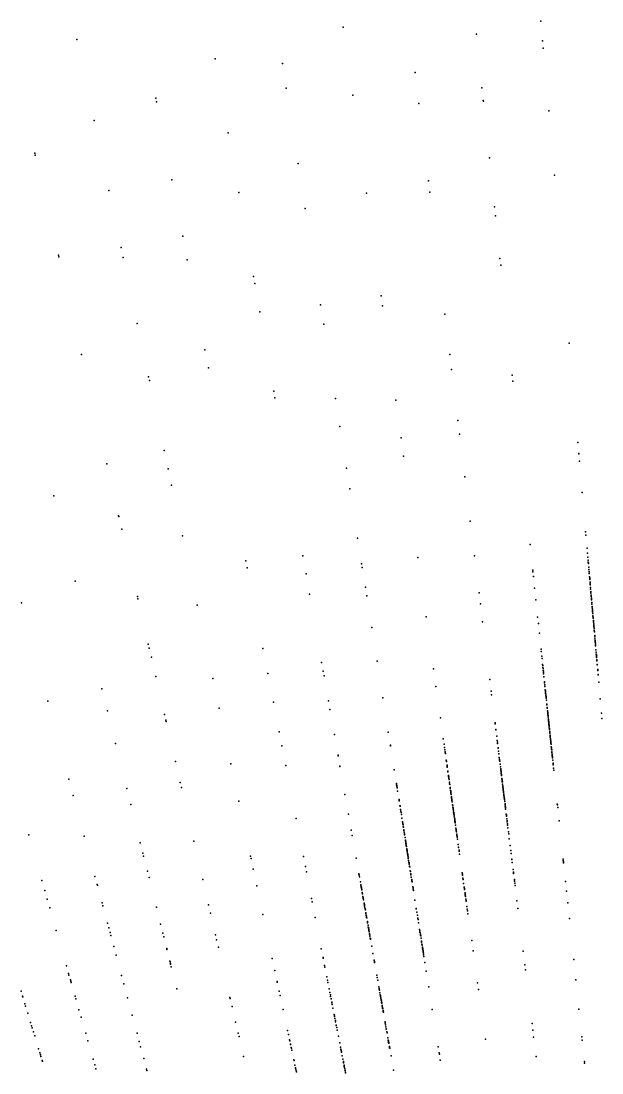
# Model space of a CAD drawing. Header units: metres. Extents: x -4327 to 4266, y -3886 to 3992.
# Drawn here: x -97.4 to -30.6, y 309.2 to 430.2 of the extents above; entities that cross this region are included whole.
import ezdxf

# ---------------------------------------------------------------- set-up
doc = ezdxf.new("R2010")
doc.units = ezdxf.units.M

msp = doc.modelspace()

# ---------------------------------------------------------------- linework, layer by layer
for p in [(-37.64, 430.2, 2084.74), (-60.36, 429.48, 2087.93), (-45.06, 428.7, 2104.05), (-90.99, 428.08, 2101.16), (-37.44, 427.94, 2085.21), (-37.36, 427.06, -126.6), (-75.09, 425.86, 2093.3), (-67.36, 425.31, 2101.84), (-52.1, 424.29, 2080.79), (-66.91, 422.47, 2082.02), (-44.41, 422.5, 2085.16), (-81.89, 421.31, 2089.12), (-59.26, 421.68, 2095.93), (-81.82, 420.91, 2087.16), (-51.66, 420.73, 2098.11), (-44.26, 421.07, 2089.79), (-44.25, 420.97, 2095.17), (-89.01, 418.75, 2089.6), (-36.73, 419.86, 2086.1), (-73.59, 417.35, 2091.75), (-95.81, 415.01, 2096.42), (-95.76, 414.76, 2089.33), (-43.56, 414.48, 2086.28), (-65.54, 413.82, 2091.45), (-80.07, 411.92, 2088.77), (-50.57, 411.83, 2100.92), (-36.09, 412.47, 2096.5), (-87.29, 410.69, 2095.86), (-72.38, 410.46, 2092.39), (-57.68, 410.38, 2092.35), (-50.4, 410.51, 2088.19), (-64.72, 408.62, 2094.79), (-42.97, 408.82, 2087.41), (-42.86, 407.78, 2076.15), (-78.81, 405.46, 2097.47), (-93.1, 403.27, 2089.66), (-93.06, 403.08, 2100.65), (-85.9, 404.15, 2092.09), (-85.66, 402.99, 2092.07), (-78.29, 402.74, 2095.46), (-42.34, 402.87, 2093.16), (-42.26, 402.11, 2095.35), (-70.67, 400.81, 2096.87), (-70.53, 400.01, 2098.81), (-56.02, 398.6, 2098.24), (-62.96, 397.54, -58.69), (-55.85, 397.42, 2098.21), (-69.96, 396.74, 2093.85), (-48.68, 396.47, 2088.39), (-84.05, 395.4, 2094.85), (-62.61, 395.32, 2092.57), (-76.27, 392.39, 2083.75), (-34.4, 393.15, 2088.03), (-90.46, 391.83, 2096.28), (-48.11, 391.82, 2094.88), (-75.87, 390.3, 2084.93), (-47.9, 390.1, 2098.26), (-82.74, 389.28, 2086.89), (-82.65, 388.83, 2096.9), (-40.93, 389.45, 2084.28), (-40.86, 388.77, 2086.95), (-68.34, 387.6, 2094.85), (-68.21, 386.85, 2084.56), (-61.26, 386.79, 2097), (-54.33, 386.58, 2096.72), (-47.18, 384.23, 2104.7), (-60.75, 383.54, 2098.37), (-46.99, 382.67, 2089.73), (-53.72, 382.24, 2092.19), (-33.39, 381.7, -136.51), (-80.94, 380.81, 2084.71), (-53.42, 380.14, 2099.95), (-33.28, 380.43, -134.88), (-33.28, 380.41, -134.17), (-87.55, 379.24, 2109.65), (-33.21, 379.55, -138.08), (-80.49, 378.69, -133.43), (-59.99, 378.75, 2097.74), (-46.38, 377.76, 2094.96), (-80.09, 376.81, 2088.01), (-59.62, 376.4, 2084.7), (-93.64, 375.59, 2098.09), (-32.89, 375.96, 2096.81), (-86.18, 373.29, 2095.77), (-86.16, 373.2, -137.64), (-85.82, 371.74, 2093.52), (-45.76, 372.66, 2092.58), (-78.85, 370.96, 2100.54), (-58.71, 370.69, 2085.24), (-32.5, 371.43, -96.97), (-32.46, 371.07, 2109.11), (-38.89, 369.99, -128.21), (-32.33, 369.57, -30.72), (-71.55, 368.08, 2096.48), (-65.01, 368.67, 2099.64), (-51.79, 368.5, 2087.09), (-45.27, 368.67, -129.14), (-32.28, 368.97, -25.39), (-32.24, 368.53, -61.39), (-32.21, 368.18, -17.45), (-32.19, 367.93, -46.47), (-32.19, 367.91, -17.84), (-71.4, 367.31, 2098.65), (-58.25, 367.76, -126.51), (-58.18, 367.32, -127.04), (-38.58, 367.04, -129.9), (-38.56, 366.83, -61.83), (-32.18, 367.83, -19.45), (-32.18, 367.78, 2090.4), (-32.14, 367.36, -47.02), (-32.12, 367.1, -50.87), (-32.1, 366.88, -48.79), (-32.09, 366.84, -33.33), (-91.19, 365.75, 2094.35), (-64.64, 366.59, 2101.03), (-38.5, 366.28, -128.28), (-32.08, 366.64, -40.41), (-32.04, 366.27, -36.72), (-32.04, 366.25, -51.57), (-32.03, 366.14, -18.36), (-32.02, 366.03, -97.92), (-32.02, 365.95, -97.25), (-31.99, 365.65, -29.79), (-31.98, 365.54, -45.56), (-64.23, 364.28, -127.48), (-57.82, 365.07, 2086.26), (-44.75, 364.42, 2092.28), (-38.36, 364.94, -38.87), (-31.97, 365.39, -46.76), (-31.96, 365.32, -49.19), (-31.94, 365.04, -59.58), (-31.92, 364.84, -13.89), (-31.92, 364.83, -14.29), (-31.92, 364.83, -50.96), (-31.9, 364.57, -78.31), (-31.89, 364.56, -96.67), (-31.89, 364.55, -65.45), (-31.88, 364.36, -81.61), (-97.33, 363.26, 2096.03), (-84.03, 363.99, 2088.61), (-83.97, 363.73, 2100.33), (-57.66, 364.07, -130.42), (-44.59, 363.16, 2091.74), (-44.59, 363.14, -132.15), (-38.22, 363.63, -127.57), (-31.86, 364.16, -97.2), (-31.85, 364.05, -15.06), (-31.85, 364, 36.89), (-31.83, 363.8, -68.2), (-31.82, 363.7, -85.65), (-31.81, 363.64, 32.84), (-31.81, 363.61, -82.7), (-31.78, 363.3, -100.39), (-31.77, 363.15, -101.85), (-31.77, 363.1, -70.54), (-77.16, 363, 2088.03), (-31.74, 362.84, -101.12), (-31.73, 362.68, 26.16), (-31.72, 362.55, -87.27), (-31.71, 362.4, -132.74), (-31.7, 362.34, -54.26), (-31.69, 362.25, -54.85), (-31.67, 362.03, -59.49), (-50.82, 361.64, -130.33), (-44.34, 361.09, -130.51), (-38.01, 361.62, -41.73), (-37.93, 360.88, -56.56), (-31.65, 361.79, -83.95), (-31.65, 361.75, -65.56), (-31.65, 361.73, -16.75), (-31.64, 361.63, -67.59), (-31.63, 361.52, -61.03), (-31.6, 361.24, -78.42), (-31.6, 361.2, -68.53), (-31.6, 361.16, 29.63), (-31.59, 361.04, -62.38), (-31.59, 361.03, -15.72), (-31.57, 360.85, 33.18), (-31.57, 360.84, -64.99), (-31.57, 360.81, -47.18), (-31.57, 360.8, -63.76), (-31.55, 360.65, -79.95), (-57.09, 360.43, -131.81), (-37.81, 359.76, -131.78), (-31.55, 360.61, 2.86), (-31.55, 360.6, -4.24), (-31.54, 360.5, -51.36), (-31.53, 360.36, 3.45), (-31.51, 360.12, -82.32), (-31.51, 360.11, 3.25), (-31.5, 360.04, 2093.03), (-31.5, 360.03, -82.71), (-31.49, 359.94, -83.11), (-31.45, 359.52, -83.84), (-31.45, 359.45, -132.11), (-82.77, 358.52, 2090.11), (-31.44, 359.36, -3.05), (-31.42, 359.14, 32.83), (-31.4, 358.93, -11.89), (-31.4, 358.87, 2.26), (-31.4, 358.87, 2.65), (-31.39, 358.8, 20.35), (-31.39, 358.74, 16.81), (-31.38, 358.62, 2.45), (-31.36, 358.44, -11.68), (-31.36, 358.42, 12.47), (-31.35, 358.39, -64.55), (-31.35, 358.31, 24.26), (-82.66, 358.04, 2094), (-69.59, 358.01, 2091.69), (-37.62, 357.94, -41.11), (-37.59, 357.66, -56.26), (-37.54, 357.13, -57.98), (-31.31, 357.87, 3.04), (-31.29, 357.59, -72.72), (-31.27, 357.38, 13.41), (-31.26, 357.31, 7.34), (-31.25, 357.24, -10.27), (-31.25, 357.23, 17.13), (-31.25, 357.2, -11.44), (-31.24, 357.08, 20.06), (-82.42, 357, 2081.24), (-62.85, 356.41, 2089.13), (-56.48, 356.57, 2083.96), (-37.51, 356.85, -25.98), (-37.44, 356.19, -133.57), (-37.42, 356.05, -22.98), (-37.4, 355.84, -49.79), (-31.23, 356.96, 22.01), (-31.21, 356.72, 11.04), (-31.2, 356.61, 14.16), (-31.2, 356.6, 5.17), (-31.16, 356.16, 26.47), (-31.16, 356.13, 19.03), (-81.92, 354.81, 2088.49), (-69.03, 355.14, 2088.39), (-62.67, 355.42, 2090.07), (-62.57, 354.86, -131.26), (-49.99, 355.67, 2086.82), (-37.39, 355.71, -20.41), (-37.36, 355.5, -61.72), (-37.35, 355.4, -41.41), (-37.34, 355.25, -130.35), (-37.32, 355.09, -41.96), (-37.29, 354.77, -69.85), (-37.29, 354.76, -46.66), (-31.11, 355.59, 23.88), (-31.1, 355.49, 16.85), (-31.06, 355.03, -131.15), (-31.06, 354.98, 10.79), (-88.11, 353.39, 2082.14), (-75.37, 354.57, 2085.73), (-49.7, 353.63, -132.08), (-43.52, 354.46, -129.87), (-37.23, 354.19, -45.21), (-37.23, 354.17, -50.94), (-37.21, 354.08, -74.56), (-37.19, 353.85, -54.86), (-37.17, 353.64, -47.51), (-30.98, 354.15, 2085.92), (-55.8, 352.32, -131.71), (-43.35, 353.09, 2094.25), (-43.31, 352.7, -52.81), (-37.13, 353.26, -53.78), (-37.13, 353.23, -61.73), (-37.12, 353.22, -60.33), (-37.11, 353.06, -89.03), (-37.1, 352.99, -30.57), (-37.09, 352.85, -77.94), (-37.08, 352.76, 38.16), (-37.06, 352.57, -90.96), (-37.05, 352.52, -78.28), (-37.04, 352.41, -72.8), (-37.03, 352.29, -23.31), (-30.82, 352.22, -130.11), (-94.31, 351.96, 2096.57), (-74.64, 351.15, -130.55), (-68.39, 351.83, -129.24), (-62.07, 352.01, 2090.41), (-61.89, 351.01, -132.49), (-37, 352.08, -92.89), (-36.95, 351.6, -82.33), (-36.95, 351.56, -106.71), (-36.95, 351.52, -30.24), (-36.92, 351.22, -95.14), (-36.91, 351.21, -107.02), (-36.91, 351.2, -112.09), (-36.91, 351.19, 33.9), (-36.91, 351.15, -100.1), (-87.47, 350.83, 2087.16), (-80.9, 350.42, 2089.53), (-80.75, 349.76, 2092.43), (-49.19, 350.03, -131.83), (-36.88, 350.86, -84.39), (-36.88, 350.86, -71.68), (-36.86, 350.67, -75.05), (-36.85, 350.58, -92.71), (-36.85, 350.56, -108.29), (-36.84, 350.55, -86.76), (-36.83, 350.4, -95.33), (-36.82, 350.35, -75.38), (-36.82, 350.3, -80.21), (-36.81, 350.24, -81.61), (-36.79, 350.05, -4.13), (-36.79, 350.02, -65.53), (-36.77, 349.85, -108.91), (-36.77, 349.84, -106.39), (-36.77, 349.81, -65.29), (-30.67, 350.58, -135.2), (-30.62, 349.97, -135.4), (-80.72, 349.62, -129.6), (-42.91, 349.46, -21.63), (-42.89, 349.33, -69.51), (-42.81, 348.68, -17.74), (-42.81, 348.67, -51.23), (-36.75, 349.69, -77.25), (-36.75, 349.66, -112.02), (-36.74, 349.58, -91.62), (-36.74, 349.53, -66.82), (-36.73, 349.48, -85.89), (-36.72, 349.36, -12.17), (-36.71, 349.27, 6.03), (-36.71, 349.24, -15.43), (-36.71, 349.24, -99.55), (-36.7, 349.2, -16.19), (-36.7, 349.19, 9.86), (-36.69, 349.07, 1.44), (-36.67, 348.9, -85.14), (-36.67, 348.87, -11.96), (-36.66, 348.8, 19.24), (-36.66, 348.78, 19.63), (-36.66, 348.77, -94.69), (-36.65, 348.71, 9.28), (-36.64, 348.64, -73.82), (-67.73, 348.43, -129.96), (-61.38, 348.11, -129.64), (-55.18, 348.37, 2090.2), (-48.86, 347.63, -133.99), (-42.72, 347.94, -68.84), (-42.66, 347.41, -18.44), (-36.62, 348.44, -74.77), (-36.62, 348.43, -72.38), (-36.61, 348.34, -101.78), (-36.61, 348.32, -13.47), (-36.61, 348.29, -112.21), (-36.61, 348.28, 6.21), (-36.58, 348.05, 4.68), (-36.58, 348.04, -91.63), (-36.57, 347.97, 20.73), (-36.57, 347.96, 36.29), (-36.56, 347.84, -103.5), (-36.56, 347.8, -97.29), (-36.54, 347.61, -12.49), (-36.53, 347.59, 32.4), (-36.53, 347.59, 0.29), (-36.53, 347.53, -100.1), (-36.51, 347.38, -12.1), (-36.51, 347.37, -12.29), (-86.54, 347.1, 2098.98), (-67.41, 346.82, 2086.8), (-54.94, 346.89, -23.5), (-54.93, 346.8, -130.95), (-48.77, 347.02, 2090.58), (-48.71, 346.61, -29.37), (-48.68, 346.34, -18.81), (-48.64, 346.12, -131.66), (-42.64, 347.24, -132.22), (-42.64, 347.24, -10.4), (-42.62, 347.1, -5.25), (-42.55, 346.57, -50.14), (-42.55, 346.56, -27.58), (-42.51, 346.21, -96.84), (-42.51, 346.19, -17.99), (-36.5, 347.23, 8.48), (-36.5, 347.23, 8.48), (-36.49, 347.13, -17.82), (-36.48, 347.08, -2), (-36.47, 347.01, -24.11), (-36.47, 346.99, -8.09), (-36.47, 346.99, -8.47), (-36.44, 346.7, -9.79), (-36.44, 346.69, 2093.68), (-36.43, 346.6, 18.55), (-36.43, 346.56, 13.98), (-36.41, 346.38, -12.26), (-36.4, 346.34, 18.73), (-36.38, 346.13, 12.06), (-79.66, 345.03, 2084.64), (-60.96, 345.74, -131.81), (-60.95, 345.66, 2086.94), (-48.64, 346.09, -35.1), (-48.64, 346.07, -19.18), (-48.62, 345.92, -17.26), (-48.51, 345.15, -29.06), (-48.5, 345.06, -32.88), (-48.49, 345.01, -69.4), (-42.47, 345.91, -89.22), (-42.42, 345.48, 38.99), (-42.42, 345.44, -41.48), (-42.39, 345.24, -67.12), (-42.39, 345.2, -17.75), (-42.38, 345.17, -132.08), (-42.37, 345.04, 42.78), (-36.38, 346.11, 12.63), (-36.37, 346.03, 6.74), (-36.35, 345.85, 34.92), (-36.35, 345.84, 0.09), (-36.34, 345.76, 7.68), (-36.34, 345.76, -7.68), (-36.33, 345.62, 18.12), (-36.32, 345.55, -5.59), (-36.31, 345.43, 21.53), (-36.28, 345.18, 21.51), (-73.28, 344.74, -131.01), (-66.97, 344.54, 2086.94), (-60.74, 344.48, -133.07), (-60.74, 344.45, 2086.64), (-54.5, 344.07, -134.71), (-48.43, 344.58, -13.96), (-48.42, 344.52, 2089.48), (-48.41, 344.42, -64.56), (-48.4, 344.38, -18.32), (-48.4, 344.36, -131.42), (-48.33, 343.9, -66.03), (-48.32, 343.84, -35.25), (-42.33, 344.72, -100.31), (-42.28, 344.38, -77.42), (-42.26, 344.18, -32.15), (-42.25, 344.11, -75.18), (-42.25, 344.1, -105.06), (-42.24, 344.03, -28.13), (-42.24, 344, -31.37), (-42.22, 343.89, -103.14), (-42.21, 343.81, 42.63), (-42.21, 343.79, -30.97), (-42.21, 343.78, -103.52), (-36.24, 344.81, 5.01), (-36.23, 344.75, 24.33), (-36.23, 344.7, 21.29), (-36.23, 344.68, 28.51), (-36.23, 344.66, 21.86), (-36.22, 344.64, 22.24), (-36.18, 344.24, 33.42), (-36.18, 344.23, 33.61), (-36.16, 344.03, 33.02), (-91.9, 342.97, 2090.31), (-79.1, 342.61, -129.61), (-54.25, 342.5, -29.29), (-48.26, 343.4, -34.63), (-48.26, 343.37, -32.34), (-48.25, 343.31, -6.9), (-48.25, 343.29, -38.06), (-48.24, 343.25, -101.75), (-48.23, 343.21, -48.81), (-48.21, 343.06, -62.35), (-48.2, 342.95, -17.3), (-48.16, 342.65, -95.66), (-42.2, 343.65, -57.65), (-42.18, 343.51, -105.29), (-42.18, 343.49, -95.47), (-42.17, 343.46, -74.64), (-42.17, 343.41, -89.98), (-42.17, 343.41, -88.98), (-42.12, 343.05, 9.33), (-42.12, 343.03, -88.48), (-42.1, 342.91, -2.92), (-42.09, 342.79, -70.56), (-42.09, 342.76, 2088.14), (-42.08, 342.74, -94.45), (-42.08, 342.68, -71.12), (-42.07, 342.67, -2.17), (-85.25, 341.91, 2102.17), (-78.96, 342.02, -129.82), (-54.22, 342.32, -40.93), (-54.21, 342.28, -41.3), (-54.21, 342.26, -50.92), (-54.2, 342.18, -23.56), (-54.17, 342.03, -36.87), (-54.17, 341.99, -39.55), (-54.11, 341.61, -56.81), (-48.13, 342.45, -93.57), (-48.12, 342.37, -51.19), (-48.07, 342.01, -50.17), (-48.05, 341.89, -1.6), (-48.02, 341.66, -72.25), (-48.01, 341.63, -41.69), (-48, 341.53, -44.54), (-47.99, 341.43, -63.03), (-47.98, 341.38, -94.69), (-42.04, 342.4, -86.91), (-42.02, 342.23, -109.44), (-42.02, 342.2, -82.47), (-42.02, 342.19, -84.66), (-42.01, 342.13, -14.39), (-42, 342.07, -78.67), (-42, 342.07, -98.72), (-41.99, 341.96, -97.27), (-41.98, 341.89, -47.74), (-41.98, 341.87, -87.98), (-41.96, 341.75, -28.52), (-41.96, 341.74, -70.74), (-41.96, 341.72, -85.54), (-41.94, 341.56, -75.21), (-41.93, 341.48, -31.71), (-41.92, 341.44, -101.8), (-91.4, 341.12, -129.08), (-84.79, 340.08, 2083.98), (-72.36, 340.45, -134.81), (-60.17, 341.21, 2087.95), (-53.95, 340.64, -20.62), (-53.93, 340.51, -22.69), (-53.93, 340.5, -51.04), (-53.93, 340.5, -51.04), (-47.96, 341.23, -59.89), (-47.96, 341.23, -98.91), (-47.92, 340.94, -62.94), (-47.91, 340.91, -100.04), (-47.9, 340.8, -91.11), (-47.9, 340.8, 42.35), (-47.88, 340.67, -18.31), (-47.87, 340.64, -100.98), (-47.87, 340.6, -85.86), (-47.86, 340.55, 46.32), (-47.86, 340.54, -79.69), (-47.84, 340.39, -93.61), (-47.83, 340.36, -99.27), (-41.9, 341.27, -66.74), (-41.9, 341.23, 2092.95), (-41.89, 341.2, -36.98), (-41.89, 341.19, -85.61), (-41.89, 341.14, -5.91), (-41.88, 341.11, -44.2), (-41.88, 341.1, -37.92), (-41.86, 340.94, -0.47), (-41.85, 340.82, -62.38), (-41.84, 340.73, -36.74), (-41.84, 340.73, -39.02), (-41.83, 340.68, -2.15), (-41.82, 340.63, -72.46), (-41.8, 340.43, -50.97), (-41.8, 340.42, -4.4), (-41.8, 340.42, -91.6), (-41.76, 340.13, -45.97), (-35.75, 340.1, 2103.38), (-59.76, 338.94, -46.17), (-53.84, 339.9, -24.35), (-53.83, 339.9, -49.99), (-53.83, 339.88, -126.84), (-53.83, 339.87, -28.12), (-53.77, 339.5, -55.88), (-53.74, 339.3, -29.02), (-53.72, 339.16, -40.36), (-53.68, 338.9, -50.04), (-47.79, 340.04, -80.76), (-47.79, 340.03, -78.58), (-47.78, 339.99, -36.37), (-47.75, 339.76, 40.7), (-47.74, 339.7, -78.9), (-47.73, 339.65, -73.39), (-47.72, 339.58, -7.58), (-47.72, 339.54, -81.82), (-47.7, 339.42, -41.42), (-47.7, 339.41, -65.75), (-47.67, 339.22, -98.73), (-47.67, 339.21, -65.52), (-47.67, 339.17, -39.31), (-47.66, 339.15, -52.62), (-47.66, 339.1, -19.73), (-47.65, 339.01, -92.03), (-47.65, 339.01, -92.03), (-47.64, 338.97, -103.12), (-47.64, 338.94, -18.03), (-47.62, 338.86, -84.62), (-41.75, 340.06, 9.81), (-41.73, 339.9, 5.88), (-41.73, 339.88, -44.04), (-41.73, 339.86, -72.49), (-41.72, 339.81, 9.81), (-41.71, 339.68, -81.27), (-41.69, 339.54, 10.55), (-41.62, 338.95, 34.67), (-41.61, 338.87, -35.41), (-41.61, 338.86, -40.12), (-35.74, 340.03, -135.43), (-35.71, 339.73, -125.71), (-65.79, 338.47, 2092.02), (-53.61, 338.5, -13.93), (-53.54, 338.06, -12.42), (-53.52, 337.92, -38.13), (-53.5, 337.8, -74.36), (-53.49, 337.73, -99.97), (-47.6, 338.71, -55.42), (-47.58, 338.55, -48.14), (-47.58, 338.52, 10.35), (-47.55, 338.37, -65.94), (-47.55, 338.35, -80.36), (-47.53, 338.21, -46.96), (-47.53, 338.17, -94.2), (-47.53, 338.16, 3.07), (-47.52, 338.14, -84.44), (-47.52, 338.11, 6.98), (-47.51, 338.08, -83.64), (-47.5, 337.99, -50.34), (-47.5, 337.99, -72.84), (-47.5, 337.98, -38.79), (-47.5, 337.95, -105.66), (-47.46, 337.68, -0.46), (-41.6, 338.82, 16.3), (-41.59, 338.71, 0.28), (-41.55, 338.43, 4.18), (-41.53, 338.2, 3.07), (-41.53, 338.2, 2.88), (-41.51, 338.1, 8.83), (-41.51, 338.08, -137.3), (-41.48, 337.83, 9.38), (-41.46, 337.68, -5.1), (-35.55, 338.19, -135.35), (-96.51, 336.56, 2081.76), (-59.44, 337.11, -125.97), (-59.33, 336.5, -41.86), (-53.46, 337.51, 37.33), (-53.45, 337.47, -14.82), (-53.4, 337.14, -78.51), (-53.39, 337.09, 46.92), (-53.39, 337.06, -34.46), (-53.36, 336.89, -101.95), (-53.33, 336.71, -72.36), (-53.31, 336.57, -90.21), (-47.41, 337.34, -97.18), (-47.39, 337.18, -2.69), (-47.37, 337.07, -40.19), (-47.37, 337.05, 9.56), (-47.36, 337.02, -88.91), (-47.35, 336.92, 3.62), (-47.32, 336.67, 3.8), (-47.29, 336.51, 2082.96), (-41.43, 337.4, 6.95), (-41.37, 336.94, 19), (-41.34, 336.68, 26.6), (-90.14, 336.41, 2091.7), (-83.69, 335.67, 2084.74), (-77.54, 335.85, 2091.28), (-53.26, 336.25, -70.91), (-53.21, 335.97, -81.37), (-53.21, 335.95, -73.56), (-53.2, 335.88, -11.23), (-53.2, 335.87, -25.36), (-53.18, 335.78, 2091.04), (-53.17, 335.73, -93.37), (-53.15, 335.59, -81.87), (-53.15, 335.56, 2096.91), (-53.15, 335.55, -64.21), (-53.14, 335.53, -29.63), (-53.12, 335.37, -62.45), (-53.11, 335.3, -133.4), (-53.1, 335.24, -101.45), (-47.28, 336.43, -52.39), (-47.27, 336.35, -51.24), (-47.26, 336.3, -49.9), (-47.23, 336.06, -123.83), (-47.14, 335.45, 1.76), (-41.27, 336.12, -128.62), (-41.18, 335.35, 30.58), (-83.39, 334.45, 2091.28), (-83.31, 334.13, 2096.41), (-71.02, 334.12, 2093.82), (-64.94, 334.08, -133.96), (-53.05, 334.96, -107.44), (-53.05, 334.92, -84.64), (-53.04, 334.89, -65.04), (-53.04, 334.87, -75.07), (-53.04, 334.86, -98.32), (-53.03, 334.82, -64.07), (-53.02, 334.75, -65.78), (-53, 334.62, -72.69), (-52.97, 334.43, -93.41), (-52.96, 334.35, -79.61), (-52.95, 334.34, -134.51), (-52.95, 334.31, -22.83), (-52.95, 334.3, -4.89), (-52.94, 334.23, -87.42), (-52.93, 334.19, -69.9), (-52.93, 334.17, -63.57), (-52.91, 334.05, -57.07), (-47.11, 335.17, -4.71), (-47.1, 335.13, -7.29), (-47.05, 334.8, -10.42), (-47.04, 334.71, 1.75), (-46.99, 334.36, 35.4), (-41.11, 334.78, 21.83), (-41.06, 334.41, 23.65), (-70.96, 333.84, -125.81), (-64.71, 332.92, -136.27), (-58.88, 333.91, -62.36), (-52.88, 333.89, -88.71), (-52.88, 333.87, -70.22), (-52.84, 333.61, -77.3), (-52.81, 333.44, 44.35), (-52.8, 333.38, -98.08), (-52.8, 333.37, -77.25), (-52.8, 333.37, -59.61), (-52.79, 333.32, -107.72), (-52.78, 333.22, -59.01), (-52.78, 333.22, -98.64), (-52.74, 332.96, -97.76), (-52.73, 332.92, -21.45), (-52.72, 332.88, -86.67), (-40.98, 333.78, 12.02), (-40.98, 333.75, -126.45), (-40.94, 333.41, 19.9), (-35.08, 333.77, -127.47), (-35.07, 333.63, 2084.93), (-35.05, 333.48, 2091.29), (-35.04, 333.37, -134.69), (-88.9, 331.78, -133.46), (-82.88, 332.4, 2085.55), (-82.69, 331.66, 2102.4), (-70.7, 332.62, -135.35), (-64.59, 332.3, -125.41), (-58.56, 332.08, -52.37), (-58.54, 331.98, 2095.05), (-58.53, 331.95, -63.52), (-58.53, 331.94, -53.29), (-58.49, 331.73, -96.89), (-52.65, 332.44, -21.23), (-52.64, 332.36, -87.71), (-52.6, 332.07, -61.27), (-52.59, 332.03, -89.98), (-52.58, 331.97, -91.14), (-52.54, 331.7, -69.76), (-46.69, 332.2, 34.61), (-46.67, 332.05, 2083.95), (-46.65, 331.92, 26.84), (-40.84, 332.59, 21.14), (-40.8, 332.28, 12.33), (-40.79, 332.19, 14.52), (-40.79, 332.17, 26.98), (-40.78, 332.13, 24.22), (-95.01, 331.33, 47.96), (-88.65, 330.86, 2092.4), (-88.63, 330.78, 2091.91), (-76.52, 331.43, -132.38), (-70.3, 330.72, -134.15), (-58.39, 331.17, -123.54), (-58.33, 330.83, -47.31), (-58.33, 330.79, -43.94), (-58.3, 330.65, -48.59), (-58.29, 330.57, -37.41), (-58.27, 330.48, -94.94), (-58.26, 330.43, -36.47), (-52.49, 331.42, -11.63), (-52.49, 331.42, -104.69), (-52.47, 331.31, -6.5), (-52.46, 331.23, -93.89), (-52.45, 331.17, -73.47), (-52.36, 330.58, -70.28), (-52.34, 330.46, -46.18), (-46.6, 331.59, 33.26), (-46.6, 331.56, 24.97), (-46.58, 331.44, 6.12), (-46.52, 330.99, 18.34), (-46.46, 330.56, 11.38), (-46.45, 330.54, 31.31), (-46.45, 330.52, 22.15), (-46.43, 330.4, 8.28), (-40.69, 331.42, 32.61), (-40.68, 331.3, 17.58), (-40.67, 331.24, 18.68), (-40.64, 331.01, 28.9), (-40.61, 330.76, 22.48), (-34.81, 331.19, -125.86), (-94.67, 330.16, 2083.88), (-94.39, 329.19, 49.37), (-64, 329.26, -126.56), (-58.24, 330.3, -49.28), (-58.23, 330.23, -57.71), (-58.18, 329.95, -54.85), (-58.17, 329.91, -53.53), (-58.15, 329.78, -78.75), (-58.09, 329.47, -46.37), (-58.07, 329.35, 45.42), (-58.06, 329.3, -43.93), (-58.06, 329.26, -80.94), (-52.32, 330.32, -134.59), (-52.3, 330.18, -33.75), (-46.42, 330.28, 12.28), (-46.36, 329.89, 24.12), (-46.35, 329.82, 11.36), (-46.34, 329.74, 13.36), (-46.33, 329.64, 15.72), (-46.31, 329.51, -125.13), (-46.31, 329.48, 18.8), (-46.3, 329.48, 26.28), (-34.69, 330.08, -128.76), (-94.1, 328.16, 51.5), (-88.09, 328.77, -135.9), (-88, 328.41, -124.28), (-81.84, 328.25, -127.43), (-75.85, 328.54, -133.78), (-63.92, 328.85, 2096.65), (-58.03, 329.11, -86.72), (-57.96, 328.73, -88.17), (-57.95, 328.63, -71.4), (-57.93, 328.56, -32.95), (-57.92, 328.48, -91.03), (-57.9, 328.37, -32.38), (-57.87, 328.18, -93.1), (-57.85, 328.07, -35.29), (-52.12, 329.07, -7.18), (-51.97, 328.1, 26.6), (-51.96, 328.08, -7.52), (-46.26, 329.16, 20.06), (-46.24, 329.01, 31.72), (-46.23, 328.96, 14.23), (-46.14, 328.33, 30.92), (-46.1, 328.01, 22.53), (-40.4, 329, 2089.12), (-40.29, 328.11, -128.03), (-34.55, 328.75, 2090.78), (-75.62, 327.56, -124.54), (-69.59, 327.41, -124.84), (-63.57, 327.06, 2077.96), (-57.82, 327.93, -101.11), (-57.77, 327.62, -91.38), (-57.75, 327.51, -83.98), (-57.71, 327.32, -97.96), (-57.71, 327.28, -100.71), (-57.71, 327.27, -76.44), (-57.7, 327.23, -99.12), (-57.67, 327.06, -104.81), (-57.66, 327.02, -60.33), (-57.66, 327.01, -78.67), (-51.9, 327.66, 2090.85), (-51.84, 327.32, 35.11), (-51.79, 326.99, 40.19), (-51.78, 326.96, 36.16), (-51.76, 326.82, -130.65), (-46.08, 327.84, 24.87), (-46.03, 327.5, 2091.77), (-34.36, 326.96, 2086.76), (-93.35, 325.56, -132.02), (-87.46, 326.4, -135.99), (-87.32, 325.89, 2082.35), (-81.35, 326.3, -127.09), (-57.59, 326.62, -66.44), (-57.59, 326.61, -61.19), (-57.57, 326.51, -25.09), (-57.56, 326.47, -56.31), (-57.51, 326.17, -79.04), (-57.48, 325.97, -83.01), (-57.47, 325.93, -81.08), (-57.47, 325.91, -91.1), (-57.47, 325.91, -23.23), (-57.46, 325.84, -24.13), (-57.45, 325.82, -61.41), (-57.43, 325.72, -91.82), (-57.42, 325.63, -72.45), (-57.41, 325.57, -70.36), (-57.4, 325.56, -65.48), (-51.71, 326.47, 28.28), (-51.58, 325.67, 4.05), (-87.17, 325.33, 46.49), (-87.08, 324.99, -132.21), (-81.1, 325.28, -124.19), (-81.1, 325.27, -125.65), (-80.99, 324.84, -126.11), (-75.05, 325.08, 2088.01), (-74.92, 324.5, 2098.99), (-57.38, 325.44, -69.77), (-57.38, 325.42, -63.58), (-57.34, 325.17, -78.98), (-57.33, 325.14, -71.21), (-57.32, 325.07, -66.69), (-57.29, 324.93, -129.65), (-57.25, 324.68, -106.62), (-57.24, 324.64, -93.85), (-57.23, 324.56, -73.91), (-51.56, 325.52, 10.7), (-51.54, 325.38, 14.29), (-51.53, 325.32, 8.89), (-51.49, 325.12, 14.64), (-51.49, 325.12, 34.69), (-51.48, 325.06, 9.43), (-51.48, 325.04, 10.32), (-51.48, 325.03, 10.5), (-51.48, 325.02, 2088.74), (-51.46, 324.94, 13.2), (-51.42, 324.68, 13.36), (-51.42, 324.67, 13.72), (-51.37, 324.35, 23.77), (-45.59, 324.42, -126.68), (-86.75, 323.74, -125.83), (-80.66, 323.51, -128.3), (-80.63, 323.38, 2093.13), (-74.72, 323.64, -129.48), (-62.88, 323.47, -128.66), (-57.09, 323.76, -31.38), (-51.35, 324.24, 21.79), (-51.35, 324.22, 17.83), (-51.31, 323.98, 28.43), (-51.3, 323.89, 29.5), (-51.26, 323.65, 23.18), (-51.26, 323.63, 19.59), (-51.24, 323.53, 33.25), (-51.23, 323.48, 17.97), (-51.23, 323.46, -2.77), (-51.23, 323.46, 2.23), (-51.22, 323.41, 6.34), (-51.22, 323.39, 7.06), (-51.22, 323.39, 7.23), (-51.22, 323.38, 32.34), (-51.21, 323.35, 15.46), (-51.19, 323.22, 1.87), (-51.19, 323.21, 3.12), (-45.43, 323.23, -131.77), (-39.68, 323.2, 2096.61), (-86.48, 322.75, 49.28), (-80.29, 322.04, 2084.49), (-80.29, 322.04, 43.6), (-80.27, 321.95, 46.17), (-68.52, 322.35, 2084.36), (-62.68, 322.46, -127.85), (-62.66, 322.37, 46.98), (-56.94, 322.91, -68.67), (-56.8, 322.15, -20.28), (-56.78, 322.02, -128.29), (-51.17, 323.09, 20.28), (-51.15, 322.97, 12.94), (-51.12, 322.77, 21.51), (-51.09, 322.57, 16.31), (-33.87, 322.25, 2093.83), (-92.19, 321.51, -124.12), (-80.23, 321.77, 47.44), (-80.21, 321.7, 47.98), (-80.13, 321.39, 50.15), (-68.22, 320.96, 2090.15), (-62.5, 321.54, -108.31), (-62.46, 321.35, 39.56), (-56.76, 321.89, -24.2), (-50.98, 321.88, 32.37), (-50.82, 320.89, -129.51), (-39.49, 321.61, -128.97), (-39.42, 321.05, -130.38), (-91.93, 320.61, -127.3), (-91.89, 320.45, -134.58), (-91.73, 319.89, -127.85), (-91.68, 319.74, 45.73), (-91.64, 319.57, 45.15), (-85.85, 320.4, 2083.26), (-67.96, 319.71, 41.67), (-67.94, 319.63, -128.82), (-62.25, 320.23, 42.68), (-62.18, 319.86, -83.99), (-62.12, 319.58, -92.68), (-56.5, 320.42, 2094.88), (-56.46, 320.18, -127.56), (-56.4, 319.86, -131.74), (-44.91, 319.53, -132.32), (-33.62, 319.9, 2086.1), (-97.4, 318.59, 32.72), (-85.6, 319.45, 2084.43), (-79.5, 318.84, 2085.77), (-67.72, 318.58, -126.76), (-61.98, 318.85, -105.44), (-61.9, 318.45, -81.54), (-56.26, 319.07, 42.38), (-56.23, 318.88, -27.88), (-56.22, 318.83, -17.94), (-56.19, 318.7, -15.81), (-56.14, 318.4, -16.86), (-50.54, 319.07, -129.39), (-44.8, 318.78, -129.55), (-97.22, 318, 2088.44), (-97.2, 317.92, 23.16), (-96.96, 317.15, 32.75), (-91.18, 318, 44.19), (-91.1, 317.71, 44.52), (-85.16, 317.82, -124.35), (-73.38, 317.85, -126.14), (-73.36, 317.75, 47.19), (-67.61, 318.1, -88.38), (-61.84, 318.15, -95.91), (-61.81, 317.97, -101.65), (-61.76, 317.71, -90.23), (-61.68, 317.32, 2096.47), (-61.67, 317.27, -98.91), (-61.67, 317.25, -93.72), (-56.1, 318.15, 39.76), (-56.09, 318.1, -12.43), (-56.09, 318.09, -12.78), (-56.08, 318.03, -6.25), (-56.08, 318.03, -19.13), (-56.08, 318.03, -6.61), (-56.06, 317.96, -9.42), (-56.04, 317.82, -3.78), (-56.04, 317.79, -18.94), (-56.01, 317.63, -11.88), (-56, 317.6, -1.67), (-56, 317.57, -18.58), (-55.98, 317.49, 34.68), (-55.98, 317.47, -9.41), (-55.95, 317.3, -5.71), (-55.94, 317.27, 7.47), (-55.94, 317.23, 8.87), (-55.93, 317.21, -9.75), (-96.88, 316.87, 20.72), (-96.63, 316.07, 28.64), (-90.74, 316.45, 44.89), (-73.14, 316.81, -130.23), (-67.27, 316.49, -104.45), (-61.63, 317.06, -93.48), (-61.55, 316.63, -87.65), (-61.41, 315.92, -89.35), (-55.88, 316.94, 10.62), (-55.87, 316.87, 12.38), (-55.84, 316.71, 9.91), (-55.84, 316.69, 10.62), (-55.83, 316.62, 0.26), (-55.83, 316.61, 0.79), (-55.82, 316.59, 4.47), (-55.82, 316.58, 40.45), (-55.78, 316.37, -1.14), (-55.78, 316.35, -3.42), (-55.77, 316.27, -8.15), (-55.76, 316.25, -8.67), (-55.76, 316.2, 10.42), (-55.75, 316.17, -11.47), (-50.13, 316.5, 2085.78), (-33.27, 316.51, 2086.62), (-96.3, 314.98, 30.17), (-90.5, 315.6, 35.68), (-84.63, 315.84, 38.61), (-72.73, 315.04, 43.55), (-61.38, 315.76, -91.76), (-61.38, 315.75, -84.22), (-61.37, 315.75, -103.83), (-61.36, 315.67, -90.22), (-61.32, 315.46, -98.92), (-61.27, 315.21, -76.07), (-61.24, 315.06, -86.85), (-61.16, 314.66, -101.55), (-55.55, 315.07, 14.41), (-55.53, 314.91, 39.88), (-55.49, 314.72, 10.55), (-38.66, 314.88, -129.08), (-96.19, 314.61, 25.8), (-96.11, 314.37, 28.85), (-95.97, 313.92, 2098.48), (-95.83, 313.45, 12.25), (-89.96, 313.74, 2093.97), (-84.07, 313.76, 37.64), (-72.44, 313.75, 2088.32), (-66.75, 314.05, -83.5), (-66.66, 313.6, 50.15), (-61.16, 314.63, -78.52), (-61.11, 314.4, -89.29), (-61.06, 314.11, -103.3), (-55.45, 314.49, 24.17), (-55.41, 314.27, 29.76), (-55.41, 314.23, 32.74), (-55.35, 313.9, 22.03), (-55.33, 313.79, 23.59), (-38.57, 314.12, 2098.01), (-89.71, 312.87, 18.39), (-83.82, 312.81, 43.44), (-72.34, 313.36, 41.36), (-66.53, 313.01, -88.46), (-66.51, 312.89, -96.94), (-66.42, 312.48, -103.32), (-66.42, 312.46, -92.26), (-60.92, 313.41, -77.3), (-60.92, 313.4, 2093.29), (-60.77, 312.66, -56.61), (-55.23, 313.21, 11.54), (-55.18, 312.95, 11.88), (-55.18, 312.92, 17.96), (-55.17, 312.88, 13.61), (-55.16, 312.8, 19.86), (-55.14, 312.69, 17.6), (-55.13, 312.67, 17.94), (-55.12, 312.61, 22.81), (-55.12, 312.59, 26.29), (-44, 313.05, 2087.95), (-38.47, 313.3, 2092.58), (-32.93, 313.34, -133.03), (-32.93, 313.33, 2088.62), (-32.89, 312.97, -133.27), (-95.38, 311.96, -128.19), (-95.24, 311.5, 2.93), (-95.17, 311.29, 12.35), (-95.16, 311.27, 2.75), (-95.11, 311.09, 16.96), (-83.65, 312.2, 34.06), (-71.82, 311.07, 2100.88), (-66.34, 312.11, -99.55), (-66.32, 312.02, -100.67), (-66.28, 311.8, -101.37), (-60.67, 312.13, 2107.9), (-60.63, 311.93, -82.27), (-60.62, 311.87, -129.27), (-60.6, 311.75, -57.52), (-60.57, 311.63, -73.02), (-60.57, 311.58, -72.1), (-60.56, 311.56, -131.37), (-60.48, 311.15, -74), (-55.05, 312.21, 30.61), (-55.04, 312.14, 25.73), (-55.03, 312.09, 26.42), (-55.02, 312.02, 32.51), (-54.86, 311.15, 2094.55), (-49.44, 312.17, 2095.3), (-49.34, 311.51, -130.94), (-49.31, 311.33, -132.69), (-38.2, 311.09, -131.13), (-94.97, 310.63, 16.76), (-94.96, 310.59, 2091.18), (-94.95, 310.55, 2090.93), (-89.11, 310.78, -130.11), (-88.92, 310.11, 24.06), (-83.29, 310.86, 41.57), (-66.04, 310.68, -98.34), (-66.02, 310.61, -97.75), (-65.91, 310.08, -89.87), (-65.91, 310.08, -105.97), (-60.4, 310.75, -50.05), (-60.35, 310.48, -35.25), (-60.33, 310.39, -47.52), (-60.32, 310.34, -62.44), (-60.27, 310.08, -73.2), (-60.25, 309.95, 43.59), (-60.25, 309.94, -35.71), (-60.25, 309.94, 35.71), (-49.21, 310.67, -133.62), (-32.63, 310.48, -126.23), (-32.62, 310.31, -129.94), (-88.8, 309.67, 29.51), (-82.96, 309.6, -126.96), (-82.93, 309.48, 38.9), (-65.84, 309.76, -100.51), (-65.81, 309.6, -82.13), (-65.77, 309.44, -101.55), (-65.75, 309.31, -70.56), (-60.21, 309.78, -61.43), (-60.21, 309.76, -43.21), (-60.19, 309.66, -47.41), (-60.15, 309.47, -43.52), (-60.15, 309.46, -37.75), (-60.15, 309.44, -65.66), (-60.11, 309.23, -45.24), (-60.1, 309.18, -45.58), (-54.58, 309.52, -132.3)]:
    msp.add_point(p)

doc.saveas('drawing.dxf')
